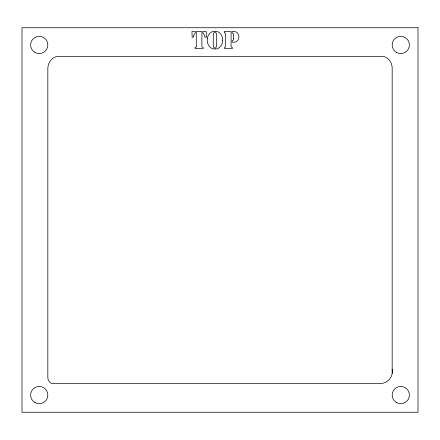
<?xml version="1.0" encoding="UTF-8"?>
<svg xmlns="http://www.w3.org/2000/svg" width="440" height="440" viewBox="0 0 440 440"><rect width="100%" height="100%" fill="white"/><g stroke="black" fill="none" stroke-linecap="round" stroke-linejoin="round"><path stroke-width="0.66" d="M392.172 369.298L392.431 371.261L392.013 374.445A12.304 12.304 0 0 1 380.127 383.565L52.454 383.664C49.792 382.938 47.839 380.397 47.828 377.636L47.828 68.294C47.878 62.992 51.469 57.943 56.601 56.436L383.708 56.436C388.658 57.893 392.123 62.761 392.172 67.876L392.172 373.225M222.635 40.161C222.899 44.38 219.951 48.917 215.468 49.093L215.468 47.702L216.315 47.163L216.656 45.595L216.656 34.32L216.425 33.264L215.468 32.555L215.468 31.191C219.984 31.295 222.871 35.97 222.635 40.161M207.444 38.071C206.399 42.818 209.077 48.851 214.434 49.093L214.434 47.702L213.565 47.163L213.263 45.595L213.263 34.32L213.527 33.171L214.434 32.555L214.434 31.191C210.744 31.268 207.928 34.578 207.444 38.071M233.558 38.786L233.294 40.112L232.144 40.805L232.144 42.152C241.208 43.775 241.153 29.893 232.133 31.532L232.133 32.896L233.47 33.869L233.558 38.786M193.611 35.959L193.21 37.306L192.154 37.285L191.945 31.532L195.261 31.532L195.261 33.061L194.343 33.93L193.611 35.959M224.246 31.911L224.312 32.621L225.319 33.187L225.473 33.831L225.473 46.453L225.319 47.096L224.312 47.669L224.246 48.373L225.132 48.752L232.309 48.598L232.485 47.619L231.259 47.058L231.072 46.354L231.072 31.532L225.132 31.532L224.246 31.911M196.284 46.354L196.091 47.058L194.882 47.619L195.014 48.582L202.312 48.752L203.368 48.367L203.297 47.619L202.07 47.058L201.883 46.354L201.883 31.532L196.284 31.532L196.284 46.354M206.25 36.691L206.041 37.285L204.98 37.306L204.303 34.864L202.928 33.061L202.928 31.532L206.25 31.532L206.25 36.691M418 27.737L22 27.737L22 412.264L418 412.264L418 27.737M34.914 52.41A8.608 8.608 0 0 0 47.828 44.957A8.608 8.608 0 0 0 34.914 37.499A8.608 8.608 0 0 0 34.914 52.41M396.479 402.501A8.608 8.608 0 0 0 409.393 395.043A8.608 8.608 0 0 0 396.479 387.591A8.608 8.608 0 0 0 396.479 402.501M396.479 52.41A8.608 8.608 0 0 0 409.393 44.957A8.608 8.608 0 0 0 396.479 37.499A8.608 8.608 0 0 0 396.479 52.41M34.914 402.501A8.608 8.608 0 0 0 47.828 395.043A8.608 8.608 0 0 0 34.914 387.591A8.608 8.608 0 0 0 34.914 402.501"/></g></svg>
